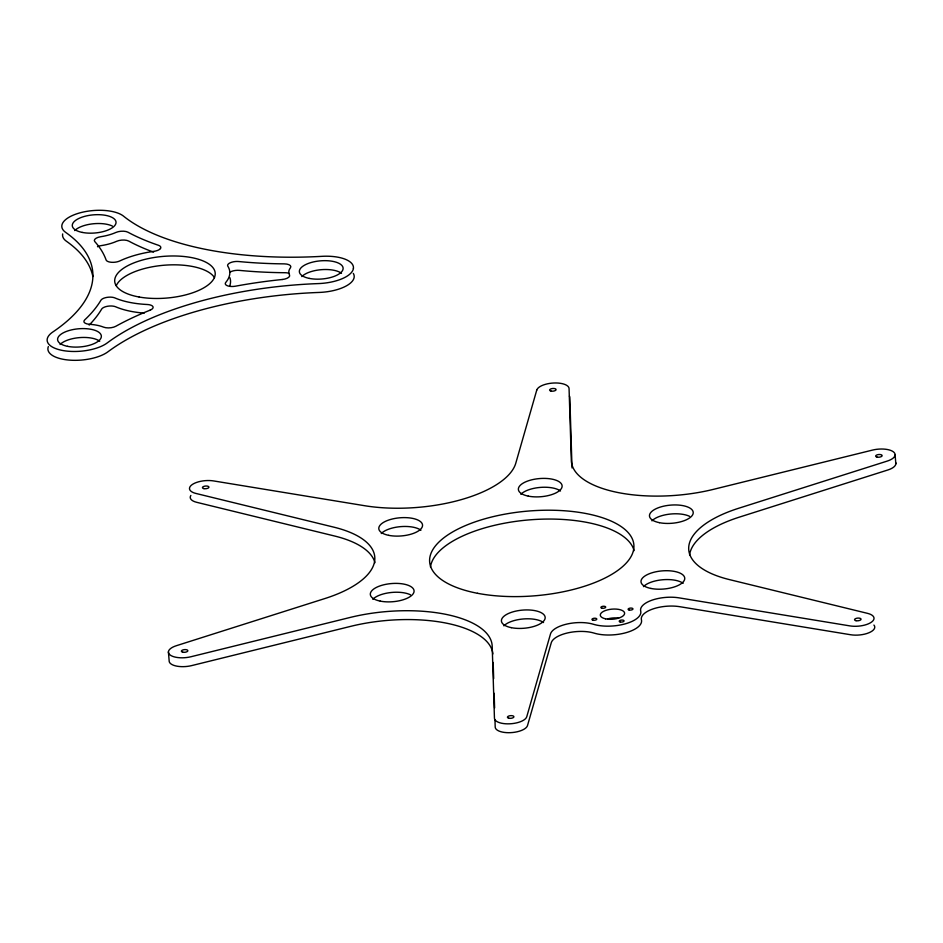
<?xml version="1.0" encoding="UTF-8"?>
<svg xmlns="http://www.w3.org/2000/svg" width="943" height="943" viewBox="0 0 943 943"><rect width="100%" height="100%" fill="white"/><g stroke="black" fill="none" stroke-linecap="round" stroke-linejoin="round"><path stroke-width="1.41" d="M895.107 454.95L895.85 463.803M168.408 651.872L169.151 660.725A16.267 6.742 -4.8 0 0 191.712 665.593L350.784 626.329A102.469 42.494 -4.8 0 1 492.871 653.959M572.024 467.94L569.808 397.463A16.267 6.742 -4.8 0 0 569.442 396.143M493.165 662.457L493.672 678.606M494.144 693.294L494.603 707.969M494.969 719.721L495.205 727.053A16.267 6.742 -4.8 0 0 510.54 732.664A16.267 6.742 -4.8 0 0 527.514 725.544L551.254 642.808A25.897 10.738 -4.8 0 1 567.839 632.871A25.897 10.738 -4.8 0 1 594.184 633.13A28.467 11.799 -4.8 0 0 626.046 632.682A28.467 11.799 -4.8 0 0 641.44 619.857A25.897 10.738 -4.8 0 1 652.945 608.954A25.897 10.738 -4.8 0 1 679.738 606.691L850.633 634.745A16.267 6.742 -4.8 0 0 868.904 632.777A16.267 6.742 -4.8 0 0 873.925 625.068M430.479 567.038A102.469 42.494 -4.8 0 1 529.813 519.841A102.469 42.494 -4.8 0 1 634.097 550.653M607.705 618.879A12.2 5.057 -4.8 0 1 618.62 618.101M374.96 562.7A102.469 42.494 -4.8 0 0 334.824 536.072L196.698 502.313A16.267 6.742 -4.8 0 1 190.851 495.464M520.842 494.297A21.96 9.112 -4.8 0 1 540.256 487.413A21.96 9.112 -4.8 0 1 560.507 490.997M689.592 554.908A102.469 42.494 -4.8 0 1 739.371 517.129L887.929 469.956A16.267 6.742 -4.8 0 0 895.626 462.471M381.267 533.526A21.96 9.112 -4.8 0 1 400.681 526.63A21.96 9.112 -4.8 0 1 420.932 530.225M372.791 599.3A21.96 9.112 -4.8 0 1 410.441 594.785M503.88 625.846A21.96 9.112 -4.8 0 1 523.306 618.962A21.96 9.112 -4.8 0 1 543.545 622.545M643.468 586.629A21.96 9.112 -4.8 0 1 662.882 579.733A21.96 9.112 -4.8 0 1 683.133 583.328M651.943 520.854A21.96 9.112 -4.8 0 1 689.592 516.34M353.307 273.423A32.534 13.485 -4.8 0 1 319.194 292.436A227.711 94.43 -4.8 0 0 107.926 351.81A32.534 13.485 -4.8 0 1 68.886 360.073A32.534 13.485 -4.8 0 1 48.341 346.588M116.248 285.717A50.427 20.911 -4.8 0 1 164.247 265.219A50.427 20.911 -4.8 0 1 214.532 277.714M92.862 276.523A227.711 94.43 -4.8 0 0 66.434 241.255A32.534 13.485 -4.8 0 1 62.674 233.935M289.006 273.293A8.133 3.371 -4.8 0 0 284.951 272.716A243.978 101.172 -4.8 0 1 239.463 270.382A8.133 3.371 -4.8 0 0 229.668 272.362M153.591 252.146A243.978 101.172 -4.8 0 1 128.731 241.078A8.133 3.371 -4.8 0 0 116.614 241.314A32.534 13.485 -4.8 0 1 101.502 245.569A8.133 3.371 -4.8 0 0 97.494 246.736M74.756 230.587A21.96 9.112 -4.8 0 1 112.406 226.072M301.831 276.582A21.96 9.112 -4.8 0 1 321.245 269.686A21.96 9.112 -4.8 0 1 341.496 273.281M229.868 277.678A65.067 26.982 -4.8 0 1 229.786 285.788M144.232 313.111A65.067 26.982 -4.8 0 1 115.741 306.817A8.133 3.371 -4.8 0 0 107.738 306.227A8.133 3.371 -4.8 0 0 101.644 309.104A243.978 101.172 -4.8 0 1 89.161 325.099M60.069 344.513A21.96 9.112 -4.8 0 1 79.483 337.618A21.96 9.112 -4.8 0 1 99.734 341.213M536.744 390.131L515.797 463.154A102.469 42.494 -4.8 0 1 364.458 505.684L213.637 480.93A16.267 6.742 -4.8 0 0 192.124 484.631A16.267 6.742 -4.8 0 0 195.955 493.46L334.081 527.22A102.469 42.494 -4.8 0 1 324.887 598.546L176.329 645.719A16.267 6.742 -4.8 0 0 170.164 655.02A16.267 6.742 -4.8 0 0 190.969 656.741L350.042 617.476A102.469 42.494 -4.8 0 1 492.199 646.273L494.45 718.212A16.267 6.742 -4.8 0 0 509.798 723.811A16.267 6.742 -4.8 0 0 526.772 716.692L550.5 633.955A25.897 10.738 -4.8 0 1 567.097 624.018A25.897 10.738 -4.8 0 1 593.442 624.278A28.467 11.799 -4.8 0 0 625.292 623.842A28.467 11.799 -4.8 0 0 640.698 611.005A25.897 10.738 -4.8 0 1 652.202 600.102A25.897 10.738 -4.8 0 1 678.995 597.85L849.891 625.893A16.267 6.742 -4.8 0 0 871.391 622.191A16.267 6.742 -4.8 0 0 867.56 613.363L729.434 579.603A102.469 42.494 -4.8 0 1 738.628 508.277L887.186 461.103A16.267 6.742 -4.8 0 0 893.363 451.803A16.267 6.742 -4.8 0 0 872.546 450.082L713.474 489.346A102.469 42.494 -4.8 0 1 571.328 460.561L569.065 388.622A16.267 6.742 -4.8 0 0 553.73 383.011A16.267 6.742 -4.8 0 0 536.744 390.131M477.476 593.288A102.469 42.494 -4.8 0 0 633.861 547.871A102.469 42.494 -4.8 0 0 483.936 519.074A102.469 42.494 -4.8 0 0 477.476 593.288M528.28 496.124A21.96 9.112 -4.8 0 0 562.099 486.612A21.96 9.112 -4.8 0 0 530.331 480.187A21.96 9.112 -4.8 0 0 528.28 496.124M650.906 588.444A21.96 9.112 -4.8 0 0 684.724 578.943A21.96 9.112 -4.8 0 0 652.957 572.507A21.96 9.112 -4.8 0 0 650.906 588.444M877.12 457.119A3.253 1.344 -4.8 0 0 882.141 455.717A3.253 1.344 -4.8 0 0 877.426 454.762A3.253 1.344 -4.8 0 0 877.12 457.119M511.318 627.661A21.96 9.112 -4.8 0 0 545.148 618.16A21.96 9.112 -4.8 0 0 513.381 611.724A21.96 9.112 -4.8 0 0 511.318 627.661M659.381 522.67A21.96 9.112 -4.8 0 0 693.199 513.169A21.96 9.112 -4.8 0 0 661.432 506.733A21.96 9.112 -4.8 0 0 659.381 522.67M601.964 608.211A2.44 1.014 -4.8 0 0 605.712 607.151A2.44 1.014 -4.8 0 0 602.188 606.443A2.44 1.014 -4.8 0 0 601.964 608.211M605.547 618.832A12.2 5.057 -4.8 0 0 624.584 613.74A12.2 5.057 -4.8 0 0 607.245 609.956A12.2 5.057 -4.8 0 0 605.547 618.832M620.305 622.015A2.44 1.014 -4.8 0 0 624.054 620.965A2.44 1.014 -4.8 0 0 620.529 620.246A2.44 1.014 -4.8 0 0 620.305 622.015M593.053 620.199A2.44 1.014 -4.8 0 0 596.813 619.138A2.44 1.014 -4.8 0 0 593.277 618.419A2.44 1.014 -4.8 0 0 593.053 620.199M203.936 488.639A3.253 1.344 -4.8 0 0 208.945 487.225A3.253 1.344 -4.8 0 0 204.242 486.27A3.253 1.344 -4.8 0 0 203.936 488.639M380.229 601.115A21.96 9.112 -4.8 0 0 414.048 591.615A21.96 9.112 -4.8 0 0 382.28 585.179A21.96 9.112 -4.8 0 0 380.229 601.115M856.044 620.706A3.253 1.344 -4.8 0 0 861.053 619.292A3.253 1.344 -4.8 0 0 856.338 618.337A3.253 1.344 -4.8 0 0 856.044 620.706M551.077 391.086A3.253 1.344 -4.8 0 0 556.087 389.683A3.253 1.344 -4.8 0 0 551.384 388.728A3.253 1.344 -4.8 0 0 551.077 391.086M629.205 610.038A2.44 1.014 -4.8 0 0 632.965 608.978A2.44 1.014 -4.8 0 0 629.441 608.259A2.44 1.014 -4.8 0 0 629.205 610.038M388.705 535.341A21.96 9.112 -4.8 0 0 422.523 525.84A21.96 9.112 -4.8 0 0 390.756 519.404A21.96 9.112 -4.8 0 0 388.705 535.341M182.848 652.214A3.253 1.344 -4.8 0 0 187.857 650.811A3.253 1.344 -4.8 0 0 183.154 649.857A3.253 1.344 -4.8 0 0 182.848 652.214M508.902 718.248A3.253 1.344 -4.8 0 0 513.911 716.845A3.253 1.344 -4.8 0 0 509.208 715.89A3.253 1.344 -4.8 0 0 508.902 718.248M353.413 268.401A32.534 13.485 -4.8 0 0 321.964 256.331A227.711 94.43 -4.8 0 1 123.533 216.147A32.534 13.485 -4.8 0 0 79.577 212.953A32.534 13.485 -4.8 0 0 65.692 232.402A227.711 94.43 -4.8 0 1 52.867 331.96A32.534 13.485 -4.8 0 0 61.861 350.336A32.534 13.485 -4.8 0 0 107.184 342.957A227.711 94.43 -4.8 0 1 318.451 283.584A32.534 13.485 -4.8 0 0 353.413 268.401M67.507 346.329A21.96 9.112 -4.8 0 0 101.325 336.828A21.96 9.112 -4.8 0 0 69.558 330.392A21.96 9.112 -4.8 0 0 67.507 346.329M139.116 297.01A50.427 20.911 -4.8 0 0 215.216 274.083A50.427 20.911 -4.8 0 0 140.519 260.598A50.427 20.911 -4.8 0 0 139.116 297.01M160.451 248.539A8.133 3.371 -4.8 0 0 158.389 245.263A243.978 101.172 -4.8 0 1 127.989 232.226A8.133 3.371 -4.8 0 0 115.871 232.473A32.534 13.485 -4.8 0 1 100.76 236.717A8.133 3.371 -4.8 0 0 94.772 241.561A243.978 101.172 -4.8 0 1 106.099 259.962A8.133 3.371 -4.8 0 0 111.51 262.295A8.133 3.371 -4.8 0 0 119.773 260.952A65.067 26.982 -4.8 0 1 154.074 251.309A8.133 3.371 -4.8 0 0 160.451 248.539M150.02 310.2A243.978 101.172 -4.8 0 0 115.871 326.254A8.133 3.371 -4.8 0 1 103.659 327.162A32.534 13.485 -4.8 0 0 89.479 324.286A8.133 3.371 -4.8 0 1 84.67 319.936A243.978 101.172 -4.8 0 0 100.901 300.263A8.133 3.371 -4.8 0 1 106.983 297.375A8.133 3.371 -4.8 0 1 114.999 297.964A65.067 26.982 -4.8 0 0 147.214 304.495A8.133 3.371 -4.8 0 1 152.955 306.687A8.133 3.371 -4.8 0 1 150.02 310.2M282.181 279.517A243.978 101.172 -4.8 0 0 235.55 286.177A8.133 3.371 -4.8 0 1 227.404 285.764A8.133 3.371 -4.8 0 1 225.778 282.417A65.067 26.982 -4.8 0 0 227.852 266.256A8.133 3.371 -4.8 0 1 230.375 262.708A8.133 3.371 -4.8 0 1 238.72 261.529A243.978 101.172 -4.8 0 0 284.208 263.863A8.133 3.371 -4.8 0 1 290.42 267.824A32.534 13.485 -4.8 0 0 289.501 274.932A8.133 3.371 -4.8 0 1 282.181 279.517M82.194 232.402A21.96 9.112 -4.8 0 0 116.013 222.902A21.96 9.112 -4.8 0 0 84.245 216.466A21.96 9.112 -4.8 0 0 82.194 232.402M309.269 278.397A21.96 9.112 -4.8 0 0 343.087 268.885A21.96 9.112 -4.8 0 0 311.32 262.46A21.96 9.112 -4.8 0 0 309.269 278.397"/></g></svg>
